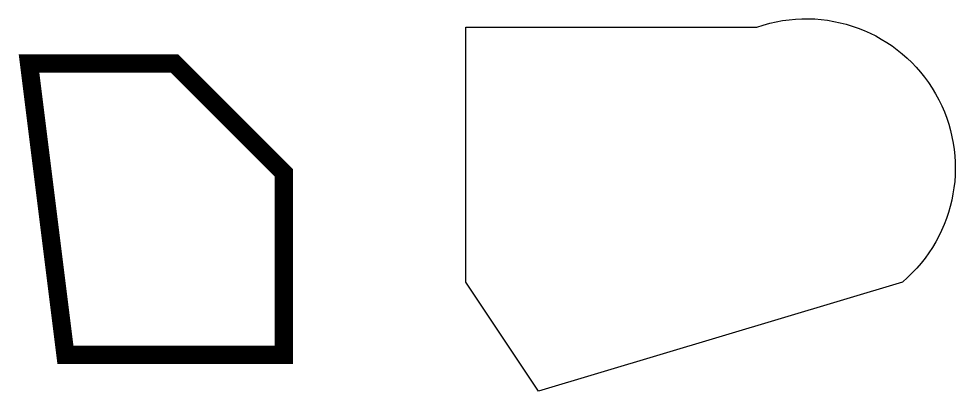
# Model space of a CAD drawing. Header units: inches. Extents: x 2.9 to 15.7, y -1.5 to 3.6.
import ezdxf

# ---------------------------------------------------------------- set-up
doc = ezdxf.new("R2010")
doc.units = ezdxf.units.IN
doc.header["$MEASUREMENT"] = 0

msp = doc.modelspace()

# ---------------------------------------------------------------- linework, layer by layer
msp.add_lwpolyline([(9, 0), (9, 3.5), (13, 3.5, -0.831817), (15, 0), (10, -1.5)], format="xyb", close=True)
at = {"const_width": 0.25, "elevation": 100}
msp.add_lwpolyline([(3, 3), (5, 3), (6.5, 1.5), (6.5, -1), (3.5, -1)], close=True, dxfattribs=at)

doc.saveas('drawing.dxf')
